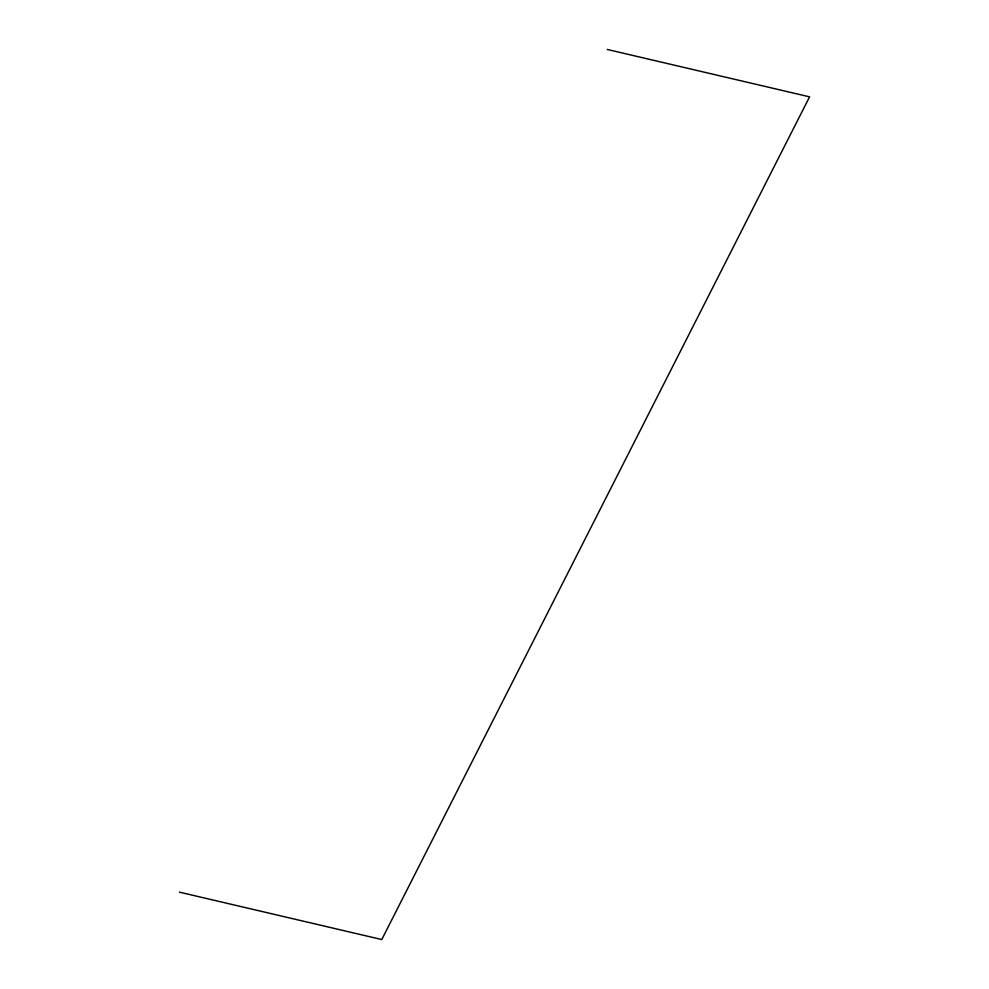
<?xml version="1.0" encoding="UTF-8"?>
<svg xmlns="http://www.w3.org/2000/svg" width="989" height="989" viewBox="0 0 989 989"><rect width="100%" height="100%" fill="white"/><g stroke="black" fill="none" stroke-linecap="round" stroke-linejoin="round"><path stroke-width="1.48" d="M607.221 49.45L809.571 96.848L381.779 939.55L179.429 892.152"/></g></svg>
